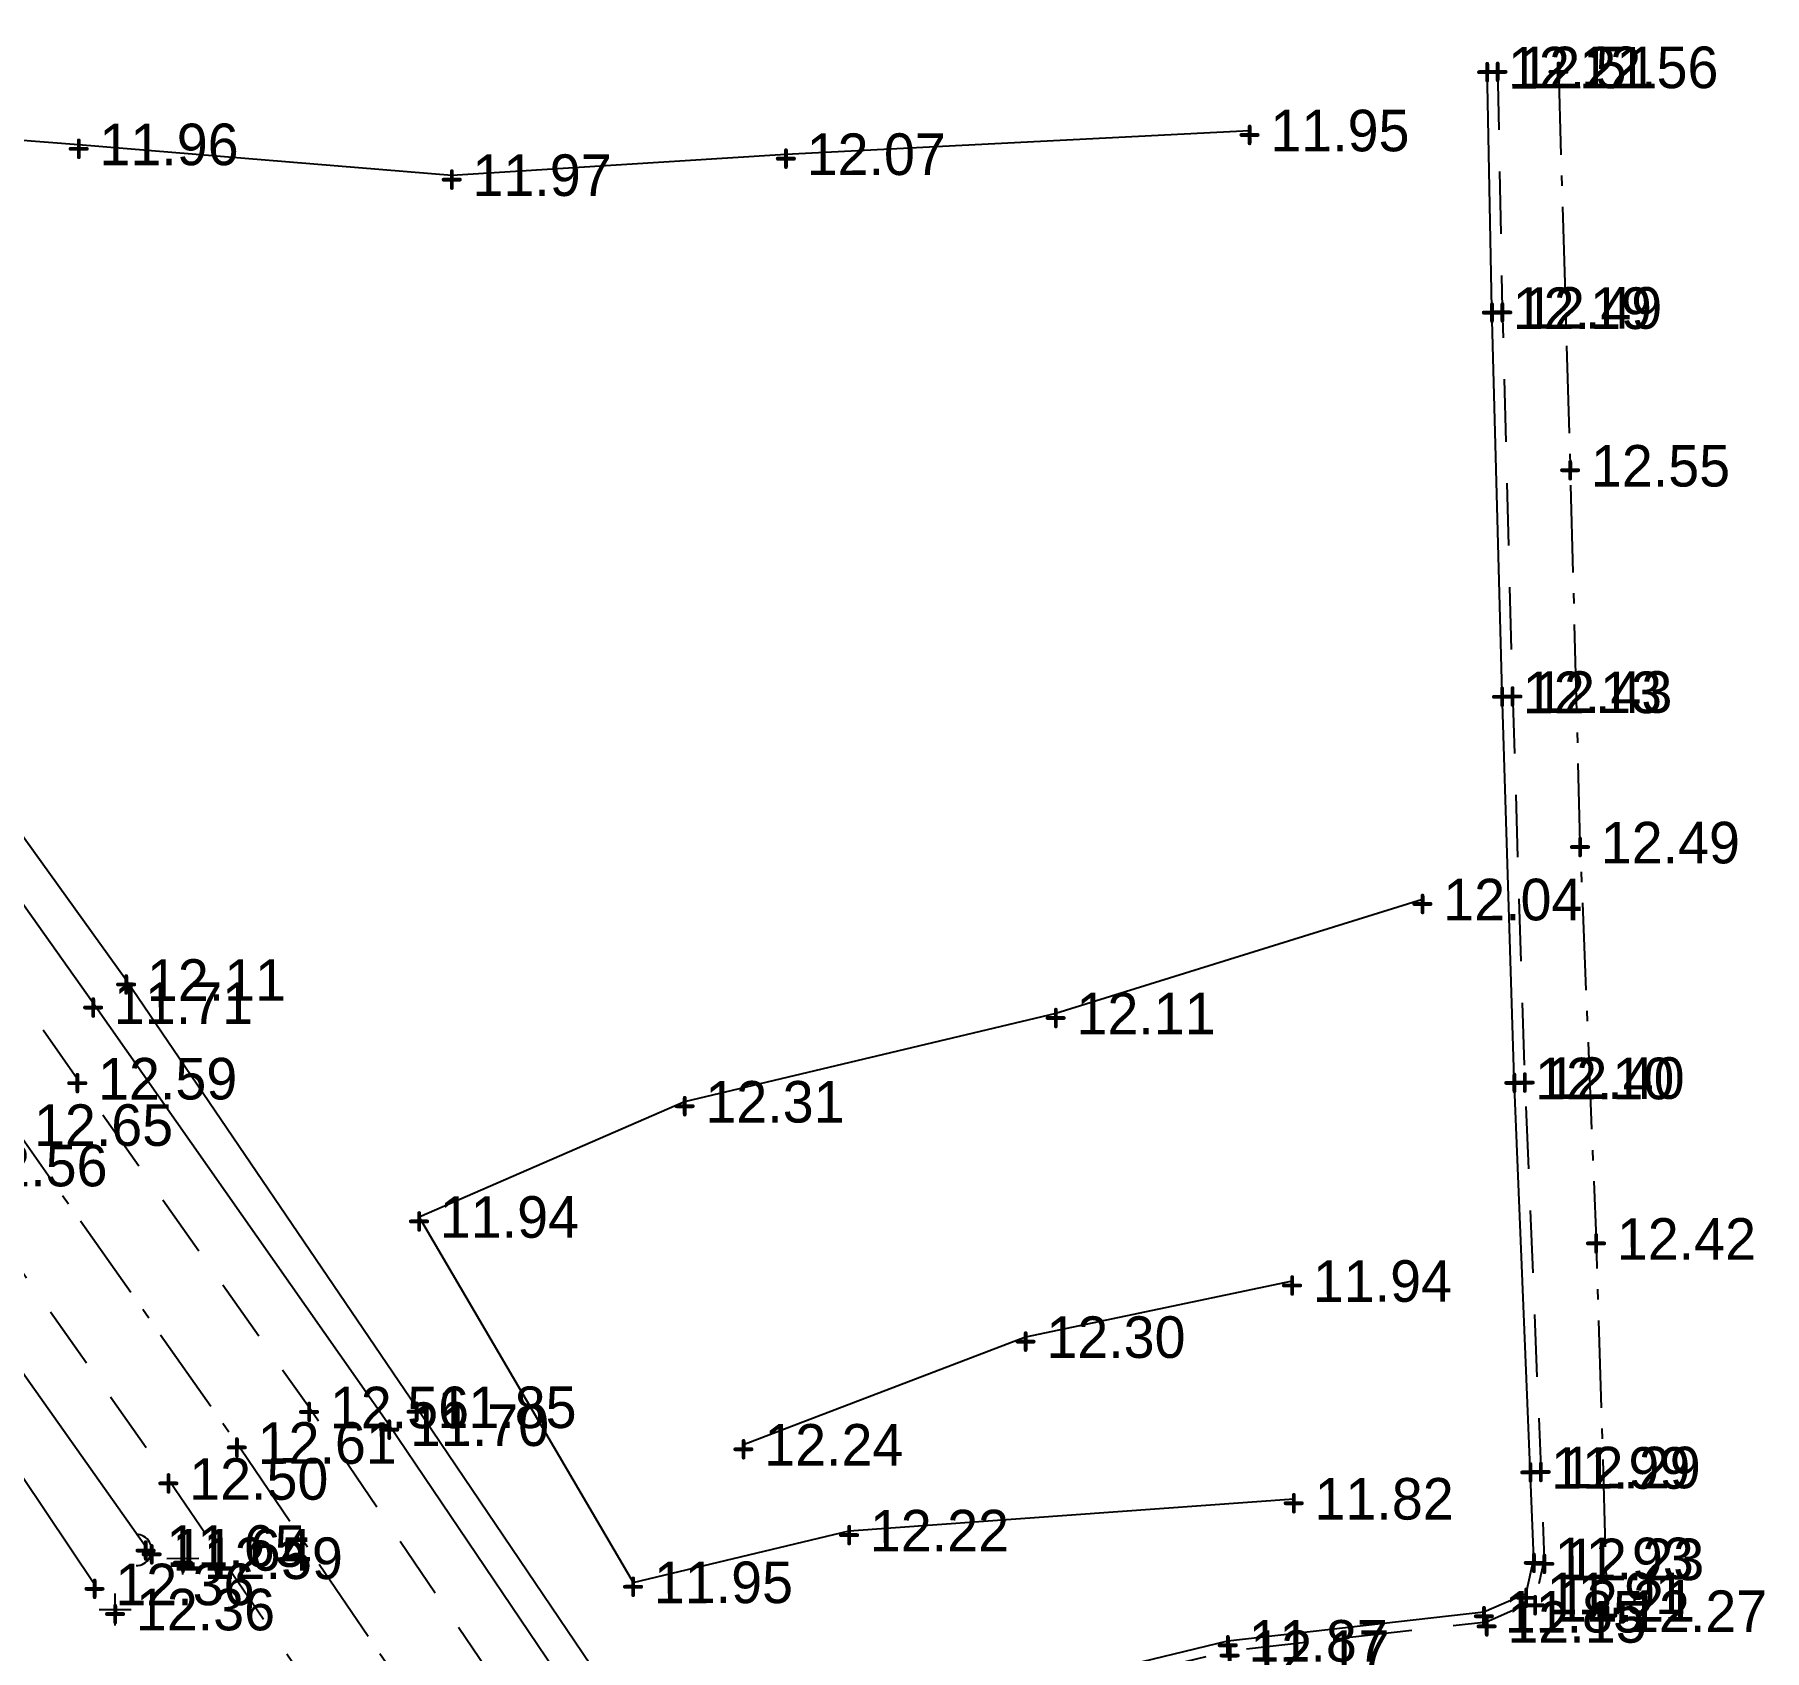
# Model space of a CAD drawing. Header units: metres. Extents: x 119225 to 119868, y 6148173 to 6148690.
# Drawn here: x 119756.9 to 119840.1, y 6148456.8 to 6148534.5 of the extents above; entities that cross this region are included whole.
import ezdxf
from ezdxf.enums import TextEntityAlignment as Align

# ---------------------------------------------------------------- set-up
doc = ezdxf.new("R2010")
doc.units = ezdxf.units.M
doc.linetypes.add('BH90_KBK', pattern=[5, 3, -2])
doc.linetypes.add('BH90_VAGMITT', pattern=[6.7, 4.2, -1, 0.5, -1])
doc.layers.get('0').update_dxf_attribs({"linetype": 'CONTINUOUS'})
for name, color, linetype in [('TERR_AHZ', 12, 'CONTINUOUS'), ('TERR_AHZ_1000', 12, 'CONTINUOUS'), ('TERR_ATL', 12, 'CONTINUOUS'), ('TERR_DIB', 12, 'CONTINUOUS'), ('TERR_SLK', 12, 'CONTINUOUS'), ('VA_TRO', 12, 'CONTINUOUS'), ('VA_TRO_1000', 12, 'CONTINUOUS'), ('VAG_VKA', 12, 'BH90_KBK'), ('VAG_VM', 12, 'BH90_VAGMITT'), ('Z_bef', 4, 'CONTINUOUS')]:
    doc.layers.add(name, color=color, linetype=linetype)
doc.styles.add('FISO', font='FISO')
doc.styles.add('ISO', font='ISO')

# ---------------------------------------------------------------- blocks, each defined once
blk = doc.blocks.new('VA_TRO')
at = {"layer": 'VA_TRO_1000'}
blk.add_arc((-0.75, 0), 0.75, 270, 90, dxfattribs=at)
blk = doc.blocks.new('_MPLUSZH')
at = {"color": 1, "style": 'ISO'}
blk.add_text('+', height=2, dxfattribs=at).set_placement((0, 0), align=Align.MIDDLE)
at = {"style": 'FISO'}
blk.add_attdef('PLUSHÖJD', (1, -1), '', height=2, dxfattribs=at)
blk = doc.blocks.new('TERR_AHZ')
at = {"layer": 'TERR_AHZ_1000'}
for points in [[(-0.77, 0), (0.77, 0)], [(0, -0.77), (0, 0.77)]]:
    blk.add_lwpolyline(points, dxfattribs=at)

msp = doc.modelspace()

# ---------------------------------------------------------------- linework, layer by layer
at = {"layer": 'TERR_ATL', "extrusion": (1.41091e-08, -2.66725e-08, 1), "flags": 128}
for points in [[(119789.564, 6148448.736), (119795.55, 6148451.728), (119802.874, 6148454.526), (119814.26, 6148457.276), (119826.575, 6148458.674), (119828.602, 6148459.559), (119828.976, 6148461.24), (119828.809, 6148465.593), (119828.037, 6148484.326), (119827.447, 6148502.899), (119826.959, 6148521.378), (119826.731, 6148532.947)], [(119737.531, 6148530.923), (119759.001, 6148529.257), (119776.94, 6148527.776), (119793.008, 6148528.785), (119815.304, 6148529.924)], [(119823.621, 6148492.934), (119805.984, 6148487.449), (119788.139, 6148483.206), (119775.368, 6148477.666), (119785.66, 6148460.091), (119796.048, 6148462.577), (119817.431, 6148464.108), (119817.431, 6148464.108)], [(119817.35, 6148474.584), (119804.534, 6148471.884), (119790.968, 6148466.705)]]:
    msp.add_lwpolyline(points, dxfattribs=at)
at = {"layer": 'TERR_DIB', "extrusion": (1.41091e-08, -2.66725e-08, 1), "flags": 128}
for points in [[(119786.286, 6148452.161), (119775.25, 6148468.51), (119761.282, 6148489.062), (119747.45, 6148508.299), (119732.514, 6148530.304)], [(119720.071, 6148522.958), (119734.181, 6148501.45), (119748.976, 6148480.55), (119762.22, 6148461.833)]]:
    msp.add_lwpolyline(points, dxfattribs=at)
at = {"layer": 'TERR_SLK', "extrusion": (1.41091e-08, -2.66725e-08, 1), "flags": 128}
for points in [[(119784.431, 6148452.098), (119773.932, 6148467.649), (119759.696, 6148487.951), (119745.751, 6148507.618), (119731.273, 6148529.507)], [(119759.763, 6148459.99), (119746.879, 6148479.213), (119732.302, 6148500.004), (119718.989, 6148522.459)]]:
    msp.add_lwpolyline(points, dxfattribs=at)
at = {"layer": 'VAG_VKA', "extrusion": (1.41091e-08, -2.66725e-08, 1), "flags": 128}
for points in [[(119827.231, 6148532.957), (119827.459, 6148521.389), (119827.947, 6148502.913), (119828.537, 6148484.344), (119829.309, 6148465.614), (119829.478, 6148461.194), (119829.035, 6148459.202), (119826.706, 6148458.186), (119814.347, 6148456.783), (119803.023, 6148454.047), (119795.752, 6148451.27), (119789.787, 6148448.289), (119784.266, 6148447.549), (119780.726, 6148452.825), (119770.081, 6148468.502), (119758.934, 6148484.316), (119746.149, 6148502.494), (119734.651, 6148519.166), (119724.724, 6148534.542)], [(119718.165, 6148530.908), (119728.389, 6148515.212), (119739.467, 6148499.014), (119752.696, 6148480.137), (119763.316, 6148465.064), (119774.383, 6148448.757), (119784.429, 6148432.423), (119793.049, 6148416.577), (119801.153, 6148399.101), (119808.473, 6148380.562), (119814.475, 6148362.636), (119819.491, 6148345.407), (119823.406, 6148326.982), (119824.139, 6148324.121), (119826.669, 6148308.074), (119828.881, 6148289.467), (119830.047, 6148270.808), (119830.127, 6148253.005), (119829.134, 6148235.252), (119827.563, 6148216.18), (119825.947, 6148198.337), (119824.684, 6148183.058)]]:
    msp.add_lwpolyline(points, dxfattribs=at)
at = {"layer": 'VAG_VM', "extrusion": (1.41091e-08, -2.66725e-08, 1), "flags": 128}
for points in [[(119721.404, 6148532.871), (119731.689, 6148517.155), (119742.871, 6148500.796), (119755.852, 6148482.084), (119766.606, 6148466.794), (119777.503, 6148450.769), (119787.718, 6148434.226), (119796.701, 6148417.86), (119804.445, 6148400.968), (119812.195, 6148381.275), (119818.123, 6148363.662), (119823.188, 6148345.837), (119827.308, 6148327.968), (119830.446, 6148308.207), (119832.606, 6148289.717), (119833.79, 6148270.643), (119833.901, 6148253.132), (119832.822, 6148234.48), (119831.32, 6148215.85), (119829.618, 6148197.464), (119828.269, 6148182.904)], [(119830.161, 6148532.961), (119830.722, 6148513.797), (119831.196, 6148495.673), (119831.969, 6148476.608), (119832.508, 6148458.702)]]:
    msp.add_lwpolyline(points, dxfattribs=at)

# ---------------------------------------------------------------- block references
at = {"layer": 'TERR_AHZ', "extrusion": (1.41091e-08, -2.66725e-08, 1), "xscale": 0.9999947511315105, "yscale": 0.9999947511315105, "zscale": 0.9999947511315105, "rotation": 0.0449887309207433}
for p in [(119764.013, 6148461.249, -0.162), (119760.753, 6148458.781, -0.162)]:
    msp.add_blockref('TERR_AHZ', p, dxfattribs=at)
at = {"layer": 'VA_TRO', "extrusion": (1.41091e-08, -2.66725e-08, 1), "xscale": 0.9999947511315105, "yscale": 0.9999947511315105, "zscale": 0.9999947511315105, "rotation": 0.0449887309207433}
msp.add_blockref('VA_TRO', (119762.509, 6148461.652, -0.162), dxfattribs=at)
at = {"layer": 'Z_bef', "extrusion": (1.41091e-08, -2.66725e-08, 1)}
ref = msp.add_blockref('_MPLUSZH', (119826.731, 6148532.947, -0.162), dxfattribs=dict(at, xscale=0.9999947511315105, yscale=0.9999947511315105, zscale=0.9999947511315105, rotation=0.0449887309207433))
ref.add_attrib('PLUSHÖJD', '12.21', (119827.732, 6148531.948, -0.162), dxfattribs={"layer": '0', "extrusion": (1.41091e-08, -2.66725e-08, 1), "height": 2, "rotation": 0.04499, "style": 'FISO', "oblique": 360})
ref = msp.add_blockref('_MPLUSZH', (119827.231, 6148532.957, -0.162), dxfattribs=dict(at, xscale=0.9999947511315105, yscale=0.9999947511315105, zscale=0.9999947511315105, rotation=0.0449887309207433))
ref.add_attrib('PLUSHÖJD', '12.51', (119828.231, 6148531.958, -0.162), dxfattribs={"layer": '0', "extrusion": (1.41091e-08, -2.66725e-08, 1), "height": 2, "rotation": 0.04499, "style": 'FISO', "oblique": 360})
ref = msp.add_blockref('_MPLUSZH', (119830.161, 6148532.961, -0.162), dxfattribs=dict(at, xscale=0.9999947511315105, yscale=0.9999947511315105, zscale=0.9999947511315105, rotation=0.0449887309207433))
ref.add_attrib('PLUSHÖJD', '12.56', (119831.162, 6148531.962, -0.162), dxfattribs={"layer": '0', "extrusion": (1.41091e-08, -2.66725e-08, 1), "height": 2, "rotation": 0.04499, "style": 'FISO', "oblique": 360})
ref = msp.add_blockref('_MPLUSZH', (119815.304, 6148529.924, -0.162), dxfattribs=dict(at, xscale=0.9999947511315105, yscale=0.9999947511315105, zscale=0.9999947511315105, rotation=0.0449887309207433))
ref.add_attrib('PLUSHÖJD', '11.95', (119816.305, 6148528.924, -0.162), dxfattribs={"layer": '0', "extrusion": (1.41091e-08, -2.66725e-08, 1), "height": 2, "rotation": 0.04499, "style": 'FISO', "oblique": 360})
ref = msp.add_blockref('_MPLUSZH', (119759.001, 6148529.257, -0.162), dxfattribs=dict(at, xscale=0.9999947511315105, yscale=0.9999947511315105, zscale=0.9999947511315105, rotation=0.0449887309207433))
ref.add_attrib('PLUSHÖJD', '11.96', (119760.002, 6148528.257, -0.162), dxfattribs={"layer": '0', "extrusion": (1.41091e-08, -2.66725e-08, 1), "height": 2, "rotation": 0.04499, "style": 'FISO', "oblique": 360})
ref = msp.add_blockref('_MPLUSZH', (119793.008, 6148528.785, -0.162), dxfattribs=dict(at, xscale=0.9999947511315105, yscale=0.9999947511315105, zscale=0.9999947511315105, rotation=0.0449887309207433))
ref.add_attrib('PLUSHÖJD', '12.07', (119794.009, 6148527.786, -0.162), dxfattribs={"layer": '0', "extrusion": (1.41091e-08, -2.66725e-08, 1), "height": 2, "rotation": 0.04499, "style": 'FISO', "oblique": 360})
ref = msp.add_blockref('_MPLUSZH', (119776.94, 6148527.776, -0.162), dxfattribs=dict(at, xscale=0.9999947511315105, yscale=0.9999947511315105, zscale=0.9999947511315105, rotation=0.0449887309207433))
ref.add_attrib('PLUSHÖJD', '11.97', (119777.94, 6148526.777, -0.162), dxfattribs={"layer": '0', "extrusion": (1.41091e-08, -2.66725e-08, 1), "height": 2, "rotation": 0.04499, "style": 'FISO', "oblique": 360})
ref = msp.add_blockref('_MPLUSZH', (119826.959, 6148521.378, -0.162), dxfattribs=dict(at, xscale=0.9999947511315105, yscale=0.9999947511315105, zscale=0.9999947511315105, rotation=0.0449887309207433))
ref.add_attrib('PLUSHÖJD', '12.19', (119827.96, 6148520.378, -0.162), dxfattribs={"layer": '0', "extrusion": (1.41091e-08, -2.66725e-08, 1), "height": 2, "rotation": 0.04499, "style": 'FISO', "oblique": 360})
ref = msp.add_blockref('_MPLUSZH', (119827.459, 6148521.389, -0.162), dxfattribs=dict(at, xscale=0.9999947511315105, yscale=0.9999947511315105, zscale=0.9999947511315105, rotation=0.0449887309207433))
ref.add_attrib('PLUSHÖJD', '12.49', (119828.46, 6148520.39, -0.162), dxfattribs={"layer": '0', "extrusion": (1.41091e-08, -2.66725e-08, 1), "height": 2, "rotation": 0.04499, "style": 'FISO', "oblique": 360})
ref = msp.add_blockref('_MPLUSZH', (119830.722, 6148513.797, -0.162), dxfattribs=dict(at, xscale=0.9999947511315105, yscale=0.9999947511315105, zscale=0.9999947511315105, rotation=0.0449887309207433))
ref.add_attrib('PLUSHÖJD', '12.55', (119831.723, 6148512.798, -0.162), dxfattribs={"layer": '0', "extrusion": (1.41091e-08, -2.66725e-08, 1), "height": 2, "rotation": 0.04499, "style": 'FISO', "oblique": 360})
ref = msp.add_blockref('_MPLUSZH', (119827.447, 6148502.899, -0.162), dxfattribs=dict(at, xscale=0.9999947511315105, yscale=0.9999947511315105, zscale=0.9999947511315105, rotation=0.0449887309207433))
ref.add_attrib('PLUSHÖJD', '12.13', (119828.448, 6148501.9, -0.162), dxfattribs={"layer": '0', "extrusion": (1.41091e-08, -2.66725e-08, 1), "height": 2, "rotation": 0.04499, "style": 'FISO', "oblique": 360})
ref = msp.add_blockref('_MPLUSZH', (119827.947, 6148502.913, -0.162), dxfattribs=dict(at, xscale=0.9999947511315105, yscale=0.9999947511315105, zscale=0.9999947511315105, rotation=0.0449887309207433))
ref.add_attrib('PLUSHÖJD', '12.43', (119828.948, 6148501.914, -0.162), dxfattribs={"layer": '0', "extrusion": (1.41091e-08, -2.66725e-08, 1), "height": 2, "rotation": 0.04499, "style": 'FISO', "oblique": 360})
ref = msp.add_blockref('_MPLUSZH', (119831.196, 6148495.673, -0.162), dxfattribs=dict(at, xscale=0.9999947511315105, yscale=0.9999947511315105, zscale=0.9999947511315105, rotation=0.0449887309207433))
ref.add_attrib('PLUSHÖJD', '12.49', (119832.197, 6148494.674, -0.162), dxfattribs={"layer": '0', "extrusion": (1.41091e-08, -2.66725e-08, 1), "height": 2, "rotation": 0.04499, "style": 'FISO', "oblique": 360})
ref = msp.add_blockref('_MPLUSZH', (119823.621, 6148492.934, -0.162), dxfattribs=dict(at, xscale=0.9999947511315105, yscale=0.9999947511315105, zscale=0.9999947511315105, rotation=0.0449887309207433))
ref.add_attrib('PLUSHÖJD', '12.04', (119824.622, 6148491.935, -0.162), dxfattribs={"layer": '0', "extrusion": (1.41091e-08, -2.66725e-08, 1), "height": 2, "rotation": 0.04499, "style": 'FISO', "oblique": 360})
ref = msp.add_blockref('_MPLUSZH', (119761.282, 6148489.062, -0.162), dxfattribs=dict(at, xscale=0.9999947511315105, yscale=0.9999947511315105, zscale=0.9999947511315105, rotation=0.0449887309207433))
ref.add_attrib('PLUSHÖJD', '12.11', (119762.283, 6148488.063, -0.162), dxfattribs={"layer": '0', "extrusion": (1.41091e-08, -2.66725e-08, 1), "height": 2, "rotation": 0.04499, "style": 'FISO', "oblique": 360})
ref = msp.add_blockref('_MPLUSZH', (119759.696, 6148487.951, -0.162), dxfattribs=dict(at, xscale=0.9999947511315105, yscale=0.9999947511315105, zscale=0.9999947511315105, rotation=0.0449887309207433))
ref.add_attrib('PLUSHÖJD', '11.71', (119760.697, 6148486.952, -0.162), dxfattribs={"layer": '0', "extrusion": (1.41091e-08, -2.66725e-08, 1), "height": 2, "rotation": 0.04499, "style": 'FISO', "oblique": 360})
ref = msp.add_blockref('_MPLUSZH', (119805.984, 6148487.449, -0.162), dxfattribs=dict(at, xscale=0.9999947511315105, yscale=0.9999947511315105, zscale=0.9999947511315105, rotation=0.0449887309207433))
ref.add_attrib('PLUSHÖJD', '12.11', (119806.984, 6148486.45, -0.162), dxfattribs={"layer": '0', "extrusion": (1.41091e-08, -2.66725e-08, 1), "height": 2, "rotation": 0.04499, "style": 'FISO', "oblique": 360})
ref = msp.add_blockref('_MPLUSZH', (119758.934, 6148484.316, -0.162), dxfattribs=dict(at, xscale=0.9999947511315105, yscale=0.9999947511315105, zscale=0.9999947511315105, rotation=0.0449887309207433))
ref.add_attrib('PLUSHÖJD', '12.59', (119759.935, 6148483.317, -0.162), dxfattribs={"layer": '0', "extrusion": (1.41091e-08, -2.66725e-08, 1), "height": 2, "rotation": 0.04499, "style": 'FISO', "oblique": 360})
ref = msp.add_blockref('_MPLUSZH', (119828.037, 6148484.326, -0.162), dxfattribs=dict(at, xscale=0.9999947511315105, yscale=0.9999947511315105, zscale=0.9999947511315105, rotation=0.0449887309207433))
ref.add_attrib('PLUSHÖJD', '12.10', (119829.038, 6148483.326, -0.162), dxfattribs={"layer": '0', "extrusion": (1.41091e-08, -2.66725e-08, 1), "height": 2, "rotation": 0.04499, "style": 'FISO', "oblique": 360})
ref = msp.add_blockref('_MPLUSZH', (119828.537, 6148484.344, -0.162), dxfattribs=dict(at, xscale=0.9999947511315105, yscale=0.9999947511315105, zscale=0.9999947511315105, rotation=0.0449887309207433))
ref.add_attrib('PLUSHÖJD', '12.40', (119829.538, 6148483.345, -0.162), dxfattribs={"layer": '0', "extrusion": (1.41091e-08, -2.66725e-08, 1), "height": 2, "rotation": 0.04499, "style": 'FISO', "oblique": 360})
ref = msp.add_blockref('_MPLUSZH', (119788.139, 6148483.206, -0.162), dxfattribs=dict(at, xscale=0.9999947511315105, yscale=0.9999947511315105, zscale=0.9999947511315105, rotation=0.0449887309207433))
ref.add_attrib('PLUSHÖJD', '12.31', (119789.14, 6148482.206, -0.162), dxfattribs={"layer": '0', "extrusion": (1.41091e-08, -2.66725e-08, 1), "height": 2, "rotation": 0.04499, "style": 'FISO', "oblique": 360})
ref = msp.add_blockref('_MPLUSZH', (119755.852, 6148482.084, -0.162), dxfattribs=dict(at, xscale=0.9999947511315105, yscale=0.9999947511315105, zscale=0.9999947511315105, rotation=0.0449887309207433))
ref.add_attrib('PLUSHÖJD', '12.65', (119756.853, 6148481.085, -0.162), dxfattribs={"layer": '0', "extrusion": (1.41091e-08, -2.66725e-08, 1), "height": 2, "rotation": 0.04499, "style": 'FISO', "oblique": 360})
ref = msp.add_blockref('_MPLUSZH', (119752.696, 6148480.137, -0.162), dxfattribs=dict(at, xscale=0.9999947511315105, yscale=0.9999947511315105, zscale=0.9999947511315105, rotation=0.0449887309207433))
ref.add_attrib('PLUSHÖJD', '12.56', (119753.697, 6148479.138, -0.162), dxfattribs={"layer": '0', "extrusion": (1.41091e-08, -2.66725e-08, 1), "height": 2, "rotation": 0.04499, "style": 'FISO', "oblique": 360})
ref = msp.add_blockref('_MPLUSZH', (119775.368, 6148477.666, -0.162), dxfattribs=dict(at, xscale=0.9999947511315105, yscale=0.9999947511315105, zscale=0.9999947511315105, rotation=0.0449887309207433))
ref.add_attrib('PLUSHÖJD', '11.94', (119776.369, 6148476.666, -0.162), dxfattribs={"layer": '0', "extrusion": (1.41091e-08, -2.66725e-08, 1), "height": 2, "rotation": 0.04499, "style": 'FISO', "oblique": 360})
ref = msp.add_blockref('_MPLUSZH', (119831.969, 6148476.608, -0.162), dxfattribs=dict(at, xscale=0.9999947511315105, yscale=0.9999947511315105, zscale=0.9999947511315105, rotation=0.0449887309207433))
ref.add_attrib('PLUSHÖJD', '12.42', (119832.97, 6148475.609, -0.162), dxfattribs={"layer": '0', "extrusion": (1.41091e-08, -2.66725e-08, 1), "height": 2, "rotation": 0.04499, "style": 'FISO', "oblique": 360})
ref = msp.add_blockref('_MPLUSZH', (119817.35, 6148474.584, -0.162), dxfattribs=dict(at, xscale=0.9999947511315105, yscale=0.9999947511315105, zscale=0.9999947511315105, rotation=0.0449887309207433))
ref.add_attrib('PLUSHÖJD', '11.94', (119818.351, 6148473.585, -0.162), dxfattribs={"layer": '0', "extrusion": (1.41091e-08, -2.66725e-08, 1), "height": 2, "rotation": 0.04499, "style": 'FISO', "oblique": 360})
ref = msp.add_blockref('_MPLUSZH', (119804.534, 6148471.884, -0.162), dxfattribs=dict(at, xscale=0.9999947511315105, yscale=0.9999947511315105, zscale=0.9999947511315105, rotation=0.0449887309207433))
ref.add_attrib('PLUSHÖJD', '12.30', (119805.535, 6148470.885, -0.162), dxfattribs={"layer": '0', "extrusion": (1.41091e-08, -2.66725e-08, 1), "height": 2, "rotation": 0.04499, "style": 'FISO', "oblique": 360})
ref = msp.add_blockref('_MPLUSZH', (119770.081, 6148468.502, -0.162), dxfattribs=dict(at, xscale=0.9999947511315105, yscale=0.9999947511315105, zscale=0.9999947511315105, rotation=0.0449887309207433))
ref.add_attrib('PLUSHÖJD', '12.56', (119771.082, 6148467.502, -0.162), dxfattribs={"layer": '0', "extrusion": (1.41091e-08, -2.66725e-08, 1), "height": 2, "rotation": 0.04499, "style": 'FISO', "oblique": 360})
ref = msp.add_blockref('_MPLUSZH', (119775.25, 6148468.51, -0.162), dxfattribs=dict(at, xscale=0.9999947511315105, yscale=0.9999947511315105, zscale=0.9999947511315105, rotation=0.0449887309207433))
ref.add_attrib('PLUSHÖJD', '11.85', (119776.251, 6148467.511, -0.162), dxfattribs={"layer": '0', "extrusion": (1.41091e-08, -2.66725e-08, 1), "height": 2, "rotation": 0.04499, "style": 'FISO', "oblique": 360})
ref = msp.add_blockref('_MPLUSZH', (119773.932, 6148467.649, -0.162), dxfattribs=dict(at, xscale=0.9999947511315105, yscale=0.9999947511315105, zscale=0.9999947511315105, rotation=0.0449887309207433))
ref.add_attrib('PLUSHÖJD', '11.70', (119774.932, 6148466.65, -0.162), dxfattribs={"layer": '0', "extrusion": (1.41091e-08, -2.66725e-08, 1), "height": 2, "rotation": 0.04499, "style": 'FISO', "oblique": 360})
ref = msp.add_blockref('_MPLUSZH', (119766.606, 6148466.794, -0.162), dxfattribs=dict(at, xscale=0.9999947511315105, yscale=0.9999947511315105, zscale=0.9999947511315105, rotation=0.0449887309207433))
ref.add_attrib('PLUSHÖJD', '12.61', (119767.607, 6148465.794, -0.162), dxfattribs={"layer": '0', "extrusion": (1.41091e-08, -2.66725e-08, 1), "height": 2, "rotation": 0.04499, "style": 'FISO', "oblique": 360})
ref = msp.add_blockref('_MPLUSZH', (119790.968, 6148466.705, -0.162), dxfattribs=dict(at, xscale=0.9999947511315105, yscale=0.9999947511315105, zscale=0.9999947511315105, rotation=0.0449887309207433))
ref.add_attrib('PLUSHÖJD', '12.24', (119791.968, 6148465.706, -0.162), dxfattribs={"layer": '0', "extrusion": (1.41091e-08, -2.66725e-08, 1), "height": 2, "rotation": 0.04499, "style": 'FISO', "oblique": 360})
ref = msp.add_blockref('_MPLUSZH', (119763.316, 6148465.064, -0.162), dxfattribs=dict(at, xscale=0.9999947511315105, yscale=0.9999947511315105, zscale=0.9999947511315105, rotation=0.0449887309207433))
ref.add_attrib('PLUSHÖJD', '12.50', (119764.317, 6148464.064, -0.162), dxfattribs={"layer": '0', "extrusion": (1.41091e-08, -2.66725e-08, 1), "height": 2, "rotation": 0.04499, "style": 'FISO', "oblique": 360})
ref = msp.add_blockref('_MPLUSZH', (119828.809, 6148465.593, -0.162), dxfattribs=dict(at, xscale=0.9999947511315105, yscale=0.9999947511315105, zscale=0.9999947511315105, rotation=0.0449887309207433))
ref.add_attrib('PLUSHÖJD', '11.99', (119829.81, 6148464.594, -0.162), dxfattribs={"layer": '0', "extrusion": (1.41091e-08, -2.66725e-08, 1), "height": 2, "rotation": 0.04499, "style": 'FISO', "oblique": 360})
ref = msp.add_blockref('_MPLUSZH', (119829.309, 6148465.614, -0.162), dxfattribs=dict(at, xscale=0.9999947511315105, yscale=0.9999947511315105, zscale=0.9999947511315105, rotation=0.0449887309207433))
ref.add_attrib('PLUSHÖJD', '12.29', (119830.31, 6148464.614, -0.162), dxfattribs={"layer": '0', "extrusion": (1.41091e-08, -2.66725e-08, 1), "height": 2, "rotation": 0.04499, "style": 'FISO', "oblique": 360})
ref = msp.add_blockref('_MPLUSZH', (119817.431, 6148464.108, -0.162), dxfattribs=dict(at, xscale=0.9999947511315105, yscale=0.9999947511315105, zscale=0.9999947511315105, rotation=0.0449887309207433))
ref.add_attrib('PLUSHÖJD', '11.82', (119818.432, 6148463.109, -0.162), dxfattribs={"layer": '0', "extrusion": (1.41091e-08, -2.66725e-08, 1), "height": 2, "rotation": 0.04499, "style": 'FISO', "oblique": 360})
ref = msp.add_blockref('_MPLUSZH', (119817.431, 6148464.108, -0.162), dxfattribs=dict(at, xscale=0.9999947511315105, yscale=0.9999947511315105, zscale=0.9999947511315105, rotation=0.0449887309207433))
ref.add_attrib('PLUSHÖJD', '11.82', (119818.432, 6148463.109, -0.162), dxfattribs={"layer": '0', "extrusion": (1.41091e-08, -2.66725e-08, 1), "height": 2, "rotation": 0.04499, "style": 'FISO', "oblique": 360})
ref = msp.add_blockref('_MPLUSZH', (119796.048, 6148462.577, -0.162), dxfattribs=dict(at, xscale=0.9999947511315105, yscale=0.9999947511315105, zscale=0.9999947511315105, rotation=0.0449887309207433))
ref.add_attrib('PLUSHÖJD', '12.22', (119797.048, 6148461.578, -0.162), dxfattribs={"layer": '0', "extrusion": (1.41091e-08, -2.66725e-08, 1), "height": 2, "rotation": 0.04499, "style": 'FISO', "oblique": 360})
ref = msp.add_blockref('_MPLUSZH', (119762.22, 6148461.833, -0.162), dxfattribs=dict(at, xscale=0.9999947511315105, yscale=0.9999947511315105, zscale=0.9999947511315105, rotation=0.0449887309207433))
ref.add_attrib('PLUSHÖJD', '11.65', (119763.221, 6148460.834, -0.162), dxfattribs={"layer": '0', "extrusion": (1.41091e-08, -2.66725e-08, 1), "height": 2, "rotation": 0.04499, "style": 'FISO', "oblique": 360})
ref = msp.add_blockref('_MPLUSZH', (119762.509, 6148461.652, -0.162), dxfattribs=dict(at, xscale=0.9999947511315105, yscale=0.9999947511315105, zscale=0.9999947511315105, rotation=0.0449887309207433))
ref.add_attrib('PLUSHÖJD', '11.64', (119763.509, 6148460.653, -0.162), dxfattribs={"layer": '0', "extrusion": (1.41091e-08, -2.66725e-08, 1), "height": 2, "rotation": 0.04499, "style": 'FISO', "oblique": 360})
ref = msp.add_blockref('_MPLUSZH', (119764.013, 6148461.249, -0.162), dxfattribs=dict(at, xscale=0.9999947511315105, yscale=0.9999947511315105, zscale=0.9999947511315105, rotation=0.0449887309207433))
ref.add_attrib('PLUSHÖJD', '12.59', (119765.014, 6148460.25, -0.162), dxfattribs={"layer": '0', "extrusion": (1.41091e-08, -2.66725e-08, 1), "height": 2, "rotation": 0.04499, "style": 'FISO', "oblique": 360})
ref = msp.add_blockref('_MPLUSZH', (119828.976, 6148461.24, -0.162), dxfattribs=dict(at, xscale=0.9999947511315105, yscale=0.9999947511315105, zscale=0.9999947511315105, rotation=0.0449887309207433))
ref.add_attrib('PLUSHÖJD', '11.93', (119829.977, 6148460.24, -0.162), dxfattribs={"layer": '0', "extrusion": (1.41091e-08, -2.66725e-08, 1), "height": 2, "rotation": 0.04499, "style": 'FISO', "oblique": 360})
ref = msp.add_blockref('_MPLUSZH', (119829.478, 6148461.194, -0.162), dxfattribs=dict(at, xscale=0.9999947511315105, yscale=0.9999947511315105, zscale=0.9999947511315105, rotation=0.0449887309207433))
ref.add_attrib('PLUSHÖJD', '12.23', (119830.479, 6148460.195, -0.162), dxfattribs={"layer": '0', "extrusion": (1.41091e-08, -2.66725e-08, 1), "height": 2, "rotation": 0.04499, "style": 'FISO', "oblique": 360})
ref = msp.add_blockref('_MPLUSZH', (119785.66, 6148460.091, -0.162), dxfattribs=dict(at, xscale=0.9999947511315105, yscale=0.9999947511315105, zscale=0.9999947511315105, rotation=0.0449887309207433))
ref.add_attrib('PLUSHÖJD', '11.95', (119786.661, 6148459.091, -0.162), dxfattribs={"layer": '0', "extrusion": (1.41091e-08, -2.66725e-08, 1), "height": 2, "rotation": 0.04499, "style": 'FISO', "oblique": 360})
ref = msp.add_blockref('_MPLUSZH', (119759.763, 6148459.99, -0.162), dxfattribs=dict(at, xscale=0.9999947511315105, yscale=0.9999947511315105, zscale=0.9999947511315105, rotation=0.0449887309207433))
ref.add_attrib('PLUSHÖJD', '12.36', (119760.764, 6148458.991, -0.162), dxfattribs={"layer": '0', "extrusion": (1.41091e-08, -2.66725e-08, 1), "height": 2, "rotation": 0.04499, "style": 'FISO', "oblique": 360})
ref = msp.add_blockref('_MPLUSZH', (119828.602, 6148459.559, -0.162), dxfattribs=dict(at, xscale=0.9999947511315105, yscale=0.9999947511315105, zscale=0.9999947511315105, rotation=0.0449887309207433))
ref.add_attrib('PLUSHÖJD', '11.91', (119829.603, 6148458.56, -0.162), dxfattribs={"layer": '0', "extrusion": (1.41091e-08, -2.66725e-08, 1), "height": 2, "rotation": 0.04499, "style": 'FISO', "oblique": 360})
ref = msp.add_blockref('_MPLUSZH', (119829.035, 6148459.202, -0.162), dxfattribs=dict(at, xscale=0.9999947511315105, yscale=0.9999947511315105, zscale=0.9999947511315105, rotation=0.0449887309207433))
ref.add_attrib('PLUSHÖJD', '12.21', (119830.035, 6148458.203, -0.162), dxfattribs={"layer": '0', "extrusion": (1.41091e-08, -2.66725e-08, 1), "height": 2, "rotation": 0.04499, "style": 'FISO', "oblique": 360})
ref = msp.add_blockref('_MPLUSZH', (119760.753, 6148458.781, -0.162), dxfattribs=dict(at, xscale=0.9999947511315105, yscale=0.9999947511315105, zscale=0.9999947511315105, rotation=0.0449887309207433))
ref.add_attrib('PLUSHÖJD', '12.36', (119761.753, 6148457.782, -0.162), dxfattribs={"layer": '0', "extrusion": (1.41091e-08, -2.66725e-08, 1), "height": 2, "rotation": 0.04499, "style": 'FISO', "oblique": 360})
ref = msp.add_blockref('_MPLUSZH', (119826.575, 6148458.674, -0.162), dxfattribs=dict(at, xscale=0.9999947511315105, yscale=0.9999947511315105, zscale=0.9999947511315105, rotation=0.0449887309207433))
ref.add_attrib('PLUSHÖJD', '11.85', (119827.575, 6148457.675, -0.162), dxfattribs={"layer": '0', "extrusion": (1.41091e-08, -2.66725e-08, 1), "height": 2, "rotation": 0.04499, "style": 'FISO', "oblique": 360})
ref = msp.add_blockref('_MPLUSZH', (119832.508, 6148458.702, -0.162), dxfattribs=dict(at, xscale=0.9999947511315105, yscale=0.9999947511315105, zscale=0.9999947511315105, rotation=0.0449887309207433))
ref.add_attrib('PLUSHÖJD', '12.27', (119833.508, 6148457.702, -0.162), dxfattribs={"layer": '0', "extrusion": (1.41091e-08, -2.66725e-08, 1), "height": 2, "rotation": 0.04499, "style": 'FISO', "oblique": 360})
ref = msp.add_blockref('_MPLUSZH', (119826.706, 6148458.186, -0.162), dxfattribs=dict(at, xscale=0.9999947511315105, yscale=0.9999947511315105, zscale=0.9999947511315105, rotation=0.0449887309207433))
ref.add_attrib('PLUSHÖJD', '12.15', (119827.706, 6148457.186, -0.162), dxfattribs={"layer": '0', "extrusion": (1.41091e-08, -2.66725e-08, 1), "height": 2, "rotation": 0.04499, "style": 'FISO', "oblique": 360})
ref = msp.add_blockref('_MPLUSZH', (119814.26, 6148457.276, -0.162), dxfattribs=dict(at, xscale=0.9999947511315105, yscale=0.9999947511315105, zscale=0.9999947511315105, rotation=0.0449887309207433))
ref.add_attrib('PLUSHÖJD', '11.87', (119815.26, 6148456.277, -0.162), dxfattribs={"layer": '0', "extrusion": (1.41091e-08, -2.66725e-08, 1), "height": 2, "rotation": 0.04499, "style": 'FISO', "oblique": 360})
ref = msp.add_blockref('_MPLUSZH', (119814.347, 6148456.783, -0.162), dxfattribs=dict(at, xscale=0.9999947511315105, yscale=0.9999947511315105, zscale=0.9999947511315105, rotation=0.0449887309207433))
ref.add_attrib('PLUSHÖJD', '12.17', (119815.348, 6148455.784, -0.162), dxfattribs={"layer": '0', "extrusion": (1.41091e-08, -2.66725e-08, 1), "height": 2, "rotation": 0.04499, "style": 'FISO', "oblique": 360})

doc.saveas('drawing.dxf')
